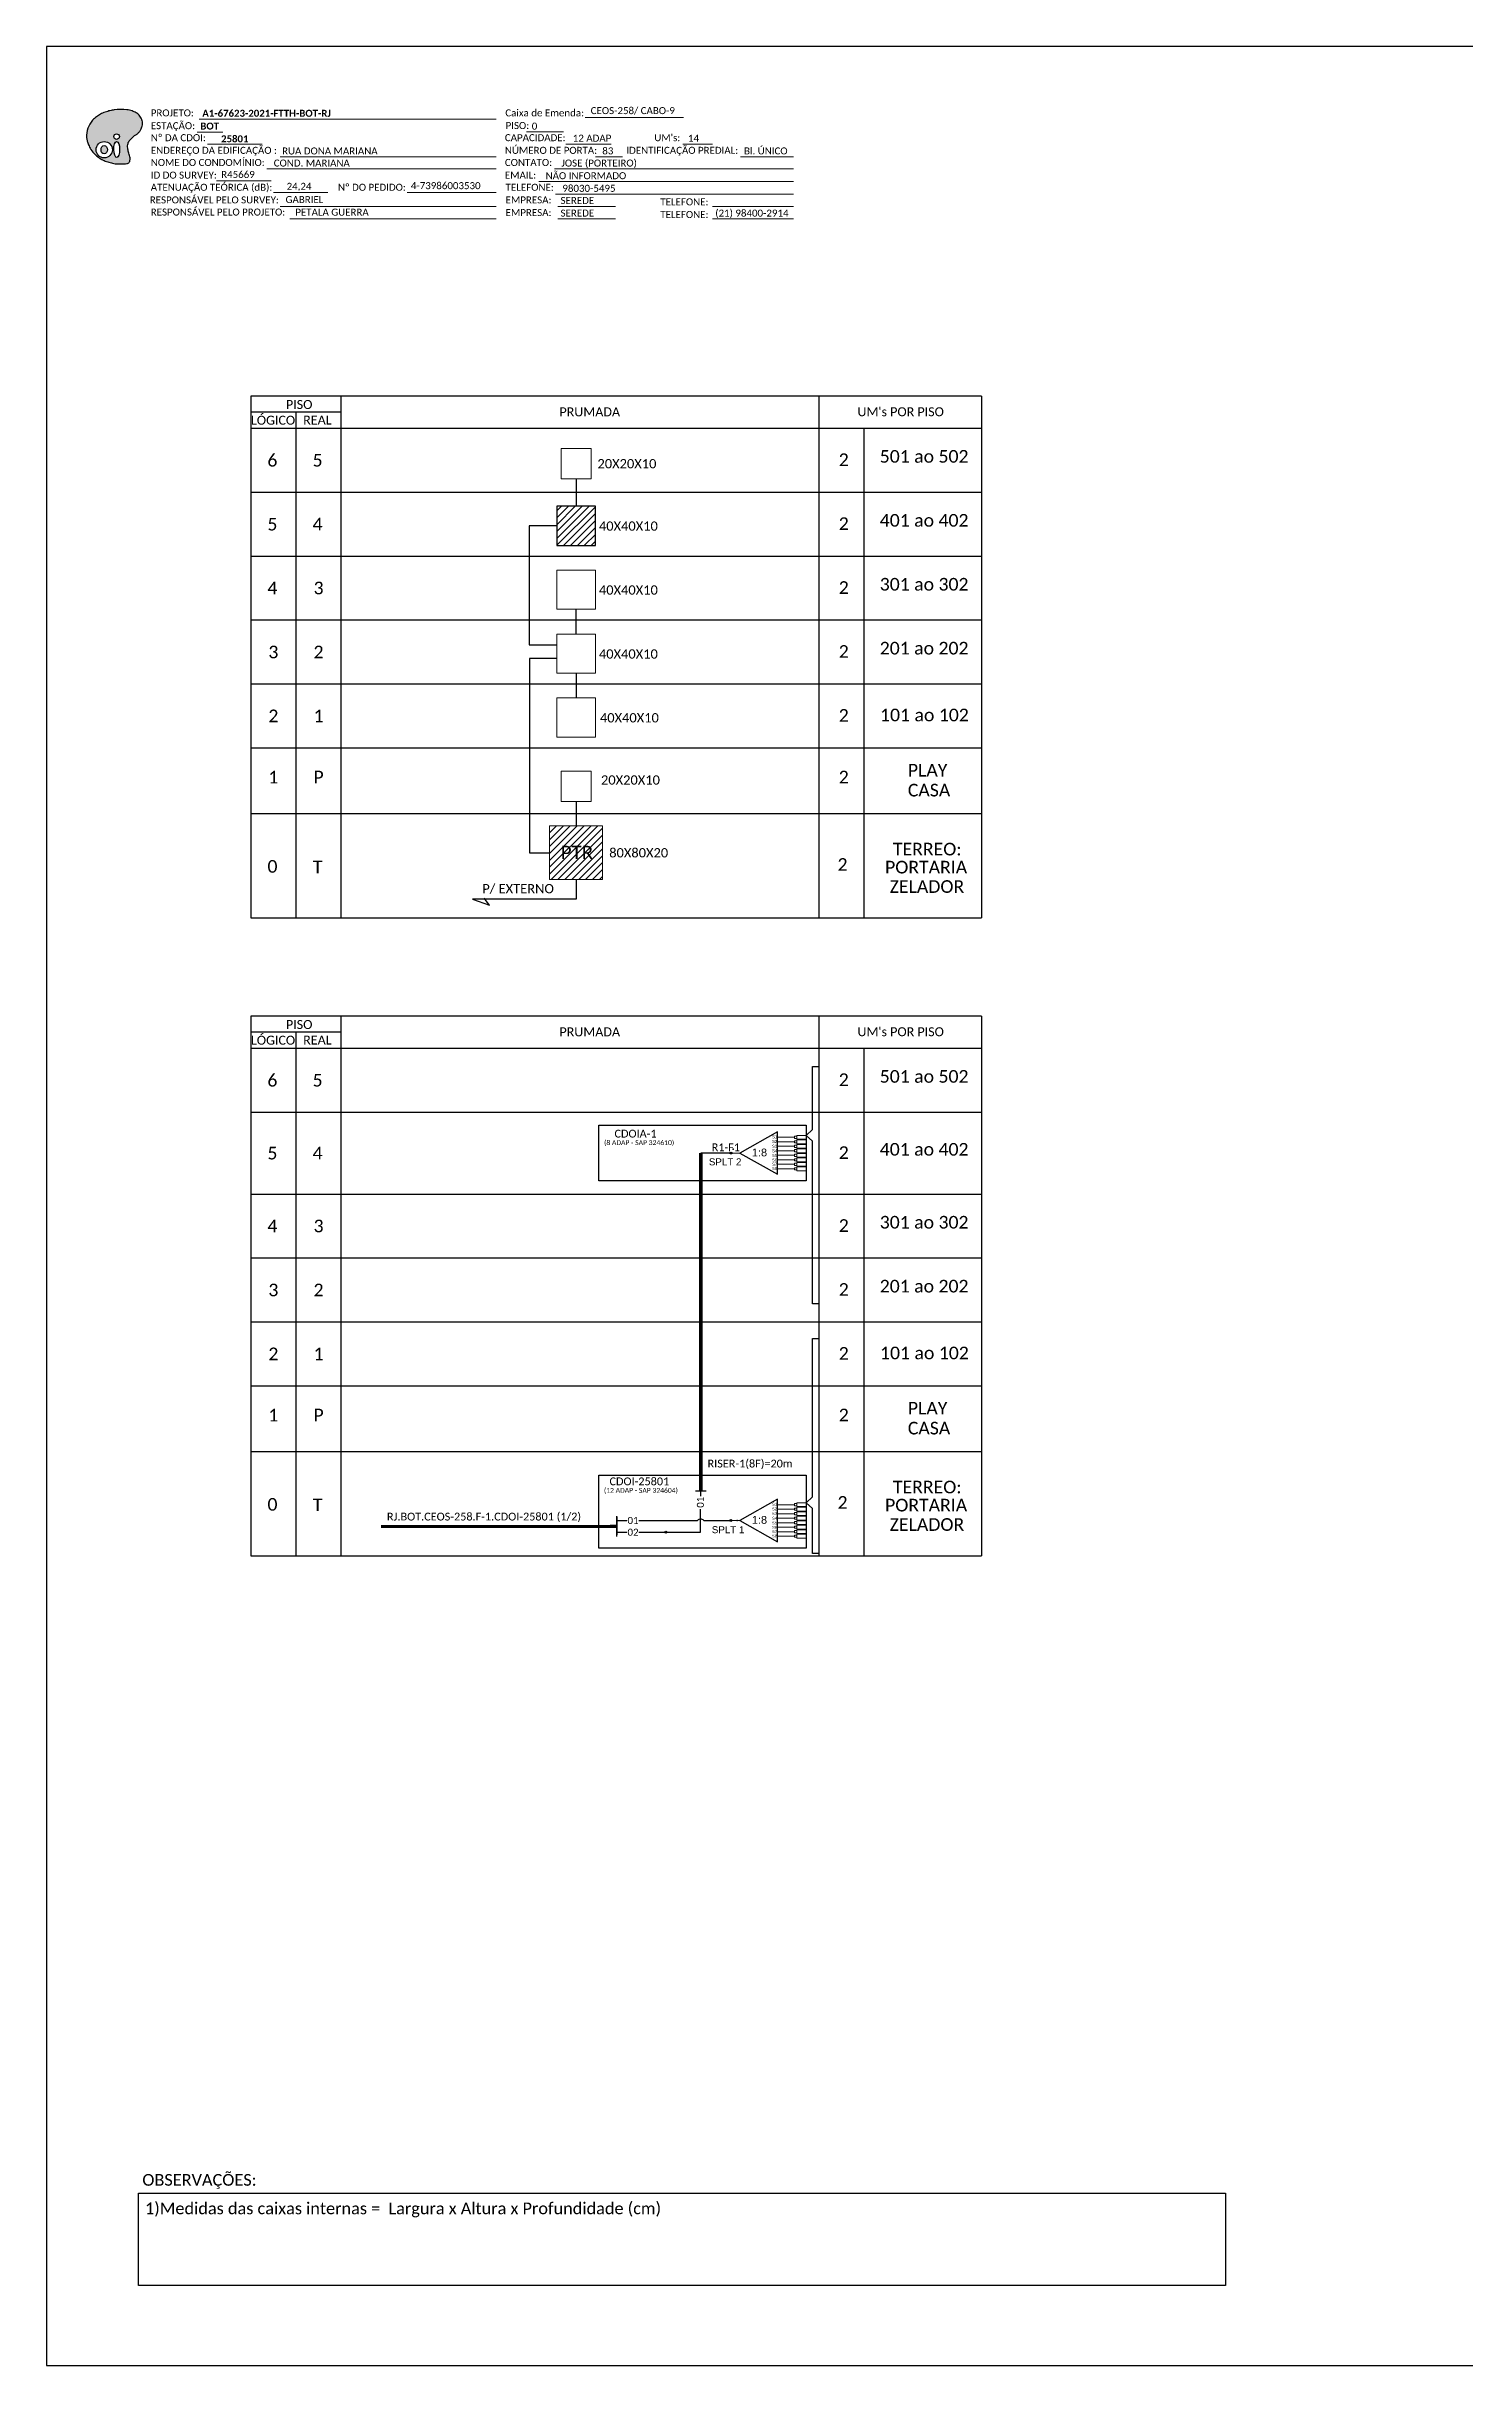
# Model space of a CAD drawing. Extents: x -4 to 837, y 1 to 595.
# Drawn here: x -4 to 359, y 1 to 595 of the extents above; entities that cross this region are included whole.
import ezdxf
from ezdxf.enums import TextEntityAlignment as Align

# ---------------------------------------------------------------- set-up
doc = ezdxf.new("R2010")
doc.units = 0
doc.styles.add('ARIAL', font='arial.ttf')
doc.styles.add('MtXpl_Calibri', font='calibri.ttf')
doc.styles.add('WMF-Calibri0', font='calibri.ttf')
doc.styles.add('WMF-Calibri1', font='calibrib.ttf')

# ---------------------------------------------------------------- blocks, each defined once
blk = doc.blocks.new('OI')
h = blk.add_hatch(color=40)
edge = h.paths.add_edge_path()
edge.add_spline(control_points=[(4.35, -0.67), (3.92, -0.99), (3.26, -1.5), (2.81, -2.59), (2.9, -3.5), (3.06, -4.27), (3.31, -4.85), (3.37, -5.39), (3.4, -5.88), (3.2, -6.4), (2.54, -6.61), (1.65, -6.63), (0.55, -6.67), (-0.56, -6.42), (-1.61, -6.14), (-2.77, -5.61), (-3.92, -4.77), (-4.89, -3.7), (-5.34, -2.65), (-5.6, -1.94), (-5.85, -0.96), (-5.71, 0.47), (-5.1, 2.02), (-4.14, 3.02), (-3.3, 3.61), (-2.37, 4.16), (-1.36, 4.44), (-0.56, 4.7), (0.79, 4.85), (2.24, 4.97), (3.79, 4.57), (4.67, 4.21), (5.44, 3.65), (5.76, 2.99), (6.03, 2.21), (6.01, 1.46), (5.72, 0.64), (5.31, 0.08), (4.88, -0.38), (4.51, -0.55), (4.35, -0.67)], knot_values=[0, 0, 0, 0, 1.60434, 2.417191, 3.427595, 4.282808, 4.776746, 5.304182, 5.888771, 6.258406, 6.858137, 7.79129, 8.986195, 10.124242, 11.187857, 12.242908, 13.953784, 15.414161, 16.515391, 17.349188, 17.675853, 19.552021, 21.515531, 22.568638, 23.63245, 24.621084, 25.782718, 26.745347, 27.142653, 29.870543, 31.004649, 31.921532, 32.709589, 33.801391, 34.042471, 35.192333, 35.971461, 36.628871, 37.254359, 37.836911, 37.836911, 37.836911, 37.836911], degree=3, periodic=0)
h.paths.add_polyline_path([(1.13, -0.87, -1), (-0.04, -0.87, -1)], flags=16)
edge = h.paths.add_edge_path(flags=16)
edge.add_ellipse((0.56, -3.59), major_axis=(-0.02, 1.71), ratio=0.361305, start_angle=0, end_angle=360)
h.paths.add_polyline_path([(-0.36, -3.62, -1), (-3.8, -3.62, -1)], flags=16)
edge = h.paths.add_edge_path(flags=0)
edge.add_ellipse((-2.08, -3.62), major_axis=(0, 0.885), ratio=0.758294, start_angle=0, end_angle=360)
at = {"color": 40}
for centre, radius in [((-2.08, -3.62), 1.72), ((0.54, -0.87), 0.587)]:
    blk.add_circle(centre, radius, dxfattribs=at)
blk.add_ellipse((-2.08, -3.62), major_axis=(0, 0.885), ratio=0.758294, start_param=-3.141592653589792, end_param=3.141592653589792, dxfattribs=at)
blk.add_ellipse((0.56, -3.59), major_axis=(-0.02, 1.71), ratio=0.361305, dxfattribs=at)
at = {"color": 40, "start_tangent": (-0.800898, -0.598801), "end_tangent": (-0.800898, -0.598801)}
blk.add_spline([(4.35, -0.67), (3.2, -1.78), (2.9, -2.54), (2.92, -3.55), (3.12, -4.38), (3.28, -4.85), (3.37, -5.37), (3.35, -5.95), (3.2, -6.29), (2.66, -6.55), (1.73, -6.63), (0.54, -6.62), (-0.58, -6.41), (-1.6, -6.11), (-2.56, -5.67), (-3.95, -4.67), (-4.89, -3.56), (-5.37, -2.56), (-5.64, -1.78), (-5.72, -1.46), (-5.63, 0.42), (-4.84, 2.22), (-4.13, 2.99), (-3.27, 3.62), (-2.4, 4.09), (-1.3, 4.47), (-0.37, 4.72), (0.02, 4.77), (2.75, 4.8), (3.85, 4.53), (4.69, 4.16), (5.31, 3.68), (5.85, 2.73), (5.93, 2.5), (5.94, 1.35), (5.67, 0.62), (5.29, 0.08), (4.84, -0.36), (4.35, -0.67)], degree=3, dxfattribs=at)
blk = doc.blocks.new('SPLT_1-8_SC-APC')
at = {"color": 1}
blk.add_lwpolyline([(-7.37, -2.1), (-17.04, -7.55), (-7.37, -13), (-7.37, -2.1)], dxfattribs=at)
at = {"color": 3, "lineweight": 0}
for points in [[(-2.99, -3.51), (-7.37, -3.51)], [(-7.37, -4.66), (-2.99, -4.66)], [(-7.37, -5.82), (-2.99, -5.82)], [(-2.41, -3.02), (-2.41, -4)], [(-2.41, -3.02), (0, -3.02)], [(-2.41, -4), (0, -4)], [(-2.41, -4.17), (-2.41, -5.16)], [(-2.41, -4.17), (0, -4.17)], [(-2.41, -5.16), (0, -5.16)], [(-2.41, -5.32), (-2.41, -6.31)], [(-2.41, -5.32), (0, -5.32)], [(-7.37, -6.97), (-2.99, -6.97)], [(-7.37, -8.12), (-2.99, -8.12)], [(-7.37, -9.28), (-2.99, -9.28)], [(-7.37, -10.43), (-2.99, -10.43)], [(-7.37, -11.58), (-2.99, -11.58)], [(-2.41, -6.31), (0, -6.31)], [(-2.41, -6.48), (-2.41, -7.46)], [(-2.41, -6.48), (0, -6.48)], [(-2.41, -7.46), (0, -7.46)], [(-2.41, -7.63), (-2.41, -8.62)], [(-2.41, -7.63), (0, -7.63)], [(-2.41, -8.62), (0, -8.62)], [(-2.41, -8.78), (-2.41, -9.77)], [(-2.41, -8.78), (0, -8.78)], [(-2.41, -9.77), (0, -9.77)], [(-2.41, -9.94), (-2.41, -10.92)], [(-2.41, -9.94), (0, -9.94)], [(-2.41, -10.92), (0, -10.92)], [(-2.41, -11.09), (-2.41, -12.08)], [(-2.41, -11.09), (0, -11.09)], [(-2.41, -12.08), (0, -12.08)]]:
    blk.add_lwpolyline(points, dxfattribs=at)
for points in [[(-2.99, -3.22), (-2.41, -3.22), (-2.41, -3.8), (-2.99, -3.8)], [(-2.99, -4.38), (-2.41, -4.38), (-2.41, -4.95), (-2.99, -4.95)], [(-2.99, -5.53), (-2.41, -5.53), (-2.41, -6.1), (-2.99, -6.1)], [(-2.99, -6.68), (-2.41, -6.68), (-2.41, -7.26), (-2.99, -7.26)], [(-2.99, -7.84), (-2.41, -7.84), (-2.41, -8.41), (-2.99, -8.41)], [(-2.99, -8.99), (-2.41, -8.99), (-2.41, -9.56), (-2.99, -9.56)], [(-2.99, -10.14), (-2.41, -10.14), (-2.41, -10.72), (-2.99, -10.72)], [(-2.99, -11.3), (-2.41, -11.3), (-2.41, -11.87), (-2.99, -11.87)]]:
    blk.add_lwpolyline(points, close=True, dxfattribs=at)
at = {"color": 1, "lineweight": 0}
blk.add_lwpolyline([(-17.04, -7.55), (-19.26, -7.55)], dxfattribs=at)
at = {"color": 1, "style": 'ARIAL'}
for s, height, p in [('S1', 0.75, (-8.74, -3.78)), ('S2', 0.75, (-8.74, -4.97)), ('S3', 0.75, (-8.74, -6.18)), ('1:8', 2, (-13.91, -8.4)), ('S4', 0.75, (-8.74, -7.36)), ('S5', 0.75, (-8.74, -8.57)), ('S6', 0.75, (-8.74, -9.69)), ('S7', 0.75, (-8.74, -10.78)), ('S8', 0.75, (-8.74, -11.9))]:
    blk.add_text(s, height=height, dxfattribs=at).set_placement(p)
blk = doc.blocks.new('SPLITTER_')
blk.add_point((0, 0))
at = {"style": 'ARIAL', "flags": 4}
blk.add_attdef('SPLT', (0, -3.26), '', height=1.5, dxfattribs=at)
blk = doc.blocks.new('SPLITTER FUTURO')
blk.add_point((0, 0))
at = {"style": 'ARIAL', "text_generation_flag": 6, "flags": 4}
for tag, p, height in [('SPLT', (-6.22, -4.1), 1.5), ('INSTAL.', (-6.25, -6.09), 1.25)]:
    blk.add_attdef(tag, p, '', height=height, rotation=180, dxfattribs=at)

msp = doc.modelspace()

# ---------------------------------------------------------------- hatches: boundary and pattern name
h = msp.add_hatch()
h.set_pattern_fill('ANSI31', color=1, scale=10, style=0)
h.set_pattern_definition([(45, (-490.2747, 81.9543), (-0.8838835, 0.8838835), [])])
h.paths.add_polyline_path([(136.7, 477.49), (126.79, 477.49), (126.79, 467.51), (136.7, 467.51)])
h.paths.add_polyline_path([(133.22, 470.27), (133.22, 475.42)], flags=16)
h = msp.add_hatch()
h.set_pattern_fill('ANSI31', color=1, scale=10, style=0)
h.set_pattern_definition([(45, (-486.6603, -2.1056), (-0.8838835, 0.8838835), [])])
h.paths.add_polyline_path([(124.96, 381.86), (138.53, 381.86), (138.53, 395.62), (124.96, 395.62)])
h.paths.add_polyline_path([(126.96, 386.21), (137.04, 386.21), (137.04, 391.36), (126.96, 391.36)], flags=24)
h = msp.add_hatch(color=3)
h.dxf.hatch_style = 1
edge = h.paths.add_edge_path()
edge.add_arc((171.4, 311.83), 0.242, 0, 360)
h = msp.add_hatch(color=3)
h.dxf.hatch_style = 1
edge = h.paths.add_edge_path()
edge.add_arc((154.74, 214.69), 0.256, 0, 360)
h = msp.add_hatch(color=3)
h.dxf.hatch_style = 1
edge = h.paths.add_edge_path()
edge.add_arc((171.37, 217.72), 0.256, 0, 360)

# ---------------------------------------------------------------- linework, layer by layer
for p, q in [((837.17, 595.26), (-3.83, 595.26)), ((-3.83, 595.26), (-3.83, 1.26)), ((235.48, 505.69), (235.48, 372.09)), ((235.48, 346.9), (235.48, 208.69)), ((-3.83, 1.26), (837.17, 1.26))]:
    msp.add_line(p, q)
at = {"color": 5}
msp.add_line((171.4, 311.83), (163.67, 311.83), dxfattribs=at)
at = {"color": 1}
msp.add_line((142.17, 218.65), (142.17, 214.07), dxfattribs=at)
at = {"color": 7, "lineweight": 0}
for points in [[(35.28, 576.58), (111.25, 576.58)], [(134.09, 577.07), (159.22, 577.07)], [(34.76, 573.3), (41.31, 573.3)], [(119.05, 573.34), (128.53, 573.34)], [(37.42, 570.23), (51.37, 570.23)], [(55.99, 566.99), (111.25, 566.99)], [(129.1, 570.23), (140.71, 570.23)], [(136.68, 566.99), (143.62, 566.99)], [(159.04, 570.23), (166.7, 570.23)], [(173.85, 566.99), (187.41, 566.99)], [(39.74, 560.82), (53.69, 560.82)], [(52.58, 563.88), (111.25, 563.88)], [(122.17, 560.64), (187.44, 560.64)], [(126.21, 563.88), (187.44, 563.88)], [(54.28, 557.85), (68.22, 557.85)], [(55.99, 554.29), (111.25, 554.29)], [(88.51, 557.85), (111.27, 557.85)], [(126.46, 557.41), (187.44, 557.41)], [(127.07, 554.29), (141.86, 554.29)], [(166.67, 554.29), (187.44, 554.29)], [(58.48, 551.06), (111.25, 551.06)], [(127.07, 551.06), (141.86, 551.06)], [(166.67, 551.06), (187.44, 551.06)]]:
    msp.add_lwpolyline(points, dxfattribs=at)
at = {"color": 0}
for points in [[(235.48, 505.69), (48.47, 505.69)], [(71.61, 501.58), (48.47, 501.58)], [(235.48, 346.9), (48.47, 346.9)], [(71.61, 342.79), (48.47, 342.79)]]:
    msp.add_lwpolyline(points, dxfattribs=at)
for points in [[(48.47, 505.69), (48.47, 372.09), (235.48, 372.09)], [(71.61, 372.09), (71.61, 505.69)], [(193.89, 505.69), (193.89, 372.09)], [(60.04, 501.58), (60.04, 372.09)], [(48.47, 497.47), (235.48, 497.47)], [(205.46, 372.09), (205.46, 497.47)], [(48.47, 481.09), (235.48, 481.09)], [(48.47, 464.72), (235.48, 464.72)], [(48.47, 448.35), (235.48, 448.35)], [(48.47, 431.98), (235.48, 431.98)], [(48.47, 415.61), (235.48, 415.61)], [(48.47, 398.8), (235.48, 398.8)], [(48.47, 346.9), (48.47, 208.69), (235.48, 208.69)], [(71.61, 208.69), (71.61, 346.9)], [(193.89, 346.9), (193.89, 208.69)], [(48.47, 338.67), (235.48, 338.67)], [(60.04, 342.79), (60.04, 208.69)], [(205.46, 208.69), (205.46, 338.67)], [(48.47, 322.3), (235.48, 322.3)], [(48.47, 301.32), (235.48, 301.32)], [(48.47, 284.95), (235.48, 284.95)], [(48.47, 268.58), (235.48, 268.58)], [(48.47, 252.21), (235.48, 252.21)], [(48.47, 235.4), (235.48, 235.4)]]:
    msp.add_lwpolyline(points)
at = {"lineweight": 0}
for points in [[(135.57, 492.29), (127.91, 492.29), (127.91, 484.52), (135.57, 484.52)], [(136.7, 461.12), (126.79, 461.12), (126.79, 451.08), (136.7, 451.08)], [(136.7, 444.75), (126.79, 444.75), (126.79, 434.71), (136.7, 434.71)], [(136.7, 428.38), (126.79, 428.38), (126.79, 418.34), (136.7, 418.34)], [(135.58, 409.62), (127.91, 409.62), (127.91, 401.86), (135.58, 401.86)]]:
    msp.add_lwpolyline(points, close=True, dxfattribs=at)
at = {"color": 3}
for points in [[(131.74, 484.52), (131.75, 477.49)], [(126.79, 472.47), (119.7, 472.47), (119.7, 441.98), (126.79, 441.98)], [(131.75, 444.75), (131.75, 451.08)], [(126.79, 438.49), (119.84, 438.49), (119.84, 388.74), (124.96, 388.74)], [(131.74, 434.71), (131.75, 428.38)], [(131.75, 401.96), (131.75, 395.62)], [(193.88, 273.2), (192.23, 273.2), (192.23, 314.85), (190.66, 316.35), (192.23, 317.86), (192.23, 334), (193.88, 334)], [(193.89, 209.23), (192.23, 209.23), (192.23, 220.75), (190.66, 222.25), (192.23, 223.76), (192.23, 264.3), (193.88, 264.3)], [(142.17, 217.72), (144.77, 217.72)], [(147.84, 217.72), (157.12, 217.72)], [(157.12, 217.72), (162.85, 217.72)], [(164.41, 217.72), (171.37, 217.72)]]:
    msp.add_lwpolyline(points, dxfattribs=at)
at = {"color": 1}
for points in [[(136.7, 477.49), (126.79, 477.49), (126.79, 467.45), (136.7, 467.45)], [(137.53, 318.98), (190.66, 318.98), (190.66, 304.67), (137.53, 304.67)], [(137.54, 229.32), (190.66, 229.32), (190.66, 210.66), (137.54, 210.66)]]:
    msp.add_lwpolyline(points, close=True, dxfattribs=at)
at = {"color": 1, "lineweight": 0}
msp.add_lwpolyline([(124.96, 395.62), (138.53, 395.62), (138.53, 381.86), (124.96, 381.86)], close=True, dxfattribs=at)
at = {"color": 1}
for points in [[(131.75, 381.86), (131.75, 376.86), (105.21, 376.86)], [(105.21, 376.86), (109.62, 375.27)], [(109.62, 375.27), (108.22, 377.1)], [(142.17, 213.6), (142.17, 218.81)]]:
    msp.add_lwpolyline(points, dxfattribs=at)
at = {"color": 5, "const_width": 1}
msp.add_lwpolyline([(163.67, 311.83), (163.67, 232.16), (163.67, 232.16), (163.67, 225.28)], dxfattribs=at)
at = {"color": 5}
for points in [[(154.74, 214.69), (163.63, 214.69), (163.63, 220.61)], [(162.28, 225.28), (165.07, 225.28)], [(163.63, 225.28), (163.63, 223.97)]]:
    msp.add_lwpolyline(points, dxfattribs=at)
at = {"color": 1}
msp.add_lwpolyline([(81.81, 216.17, 0.8, 0.8, 0), (142.17, 216.2, 0.8, 0.8, 0)], format="xyseb", dxfattribs=at)
at = {"color": 2}
for points in [[(142.17, 214.69), (144.77, 214.69)], [(147.84, 214.68), (154.74, 214.69)]]:
    msp.add_lwpolyline(points, dxfattribs=at)
at = {"color": 0}
msp.add_lwpolyline([(19.73, 45.46), (297.98, 45.46), (297.98, 21.75), (19.73, 21.75)], close=True, dxfattribs=at)
at = {"color": 3}
for centre, radius in [((171.4, 311.83), 0.242), ((154.74, 214.69), 0.256), ((171.37, 217.72), 0.256)]:
    msp.add_circle(centre, radius, dxfattribs=at)
msp.add_arc((163.63, 216.98), 1.08, 43.74027, 136.25973, dxfattribs=at)

# ---------------------------------------------------------------- block references
at = {"color": 7, "xscale": 1.213923925163967, "yscale": 1.213923925163967, "zscale": 1.213923925163967, "rotation": 0.1532896023949059}
msp.add_blockref('OI', (13.47, 573.2), dxfattribs=at)
at = {"color": 3}
for p in [(190.66, 319.37), (190.66, 225.27)]:
    msp.add_blockref('SPLT_1-8_SC-APC', p, dxfattribs=at)
ref = msp.add_blockref('SPLITTER FUTURO', (171.96, 312.78))
ref.add_attrib('SPLT', 'SPLT 2', (165.73, 308.68), dxfattribs={"height": 1.79, "rotation": 180, "style": 'ARIAL', "text_generation_flag": 6})
at = {"color": 7}
ref = msp.add_blockref('SPLITTER_', (173.02, 217.72), dxfattribs=dict(at, xscale=-1))
ref.add_attrib('SPLT', 'SPLT 1', (166.49, 214.46), dxfattribs={"height": 1.79, "style": 'ARIAL'})

# ---------------------------------------------------------------- texts
at = {"color": 7, "lineweight": 0, "style": 'WMF-Calibri0'}
for s, height, p in [('PROJETO:', 1.793, (22.88, 577.33)), ('ESTAÇÃO:', 1.793, (22.88, 574.05)), ('Caixa de Emenda:', 1.7927, (113.63, 577.33)), ('Nº DA CDOI:', 1.7927, (22.88, 570.98)), ('CAPACIDADE:', 1.7927, (113.52, 570.98)), ('PISO:', 1.793, (113.7, 574.09)), ("UM's:", 1.793, (151.77, 570.98)), ('ENDEREÇO DA EDIFICAÇÃO :', 1.7927, (22.88, 567.74)), ('NOME DO CONDOMÍNIO:', 1.7927, (22.88, 564.63)), ('CONTATO:', 1.793, (113.52, 564.63)), ('NÚMERO DE PORTA:', 1.7927, (113.52, 567.74)), ('IDENTIFICAÇÃO PREDIAL:', 1.7927, (144.61, 567.74)), ('ATENUAÇÃO TEÓRICA (dB):', 1.7927, (22.88, 558.28)), ('ID DO SURVEY:', 1.7927, (22.88, 561.39)), ('Nº DO PEDIDO:', 1.7927, (70.8, 558.28)), ('EMAIL:', 1.793, (113.52, 561.39)), ('TELEFONE:', 1.793, (113.71, 558.28)), ('RESPONSÁVEL PELO SURVEY:', 1.7927, (22.63, 555.04)), ('RESPONSÁVEL PELO PROJETO:', 1.7927, (22.88, 551.93)), ('EMPRESA:', 1.793, (113.71, 555.04)), ('EMPRESA:', 1.793, (113.71, 551.8)), ('TELEFONE:', 1.793, (153.31, 554.54)), ('TELEFONE:', 1.793, (153.31, 551.3))]:
    msp.add_text(s, height=height, dxfattribs=at).set_placement(p)
at = {"color": 7}
for s, height, style, p in [('A1-67623-2021-FTTH-BOT-RJ', 1.7927, 'WMF-Calibri1', (36.07, 577.23)), ('CEOS-258/ CABO-9', 1.7927, 'WMF-Calibri0', (135.49, 577.91)), ('BOT', 1.793, 'WMF-Calibri1', (35.56, 573.95)), ('0', 1.79, 'WMF-Calibri0', (120.4, 573.94)), (' 12 ADAP', 1.793, 'WMF-Calibri0', (130.27, 570.85)), ('14', 1.793, 'WMF-Calibri0', (160.39, 570.83)), ('COND. MARIANA', 1.7927, 'WMF-Calibri0', (54.36, 564.48)), ('RUA DONA MARIANA', 1.7927, 'WMF-Calibri0', (56.5, 567.58)), ('JOSE (PORTEIRO)', 1.7927, 'WMF-Calibri0', (127.99, 564.48)), ('83', 1.793, 'WMF-Calibri0', (138.46, 567.59)), ('Bl. ÚNICO', 1.793, 'WMF-Calibri0', (174.74, 567.59)), ('R45669', 1.793, 'WMF-Calibri0', (40.9, 561.56)), ('24,24', 1.793, 'WMF-Calibri0', (57.65, 558.52)), ('4-73986003530', 1.7927, 'WMF-Calibri0', (89.45, 558.69)), ('NÃO INFORMADO', 1.7927, 'WMF-Calibri0', (123.95, 561.24)), ('98030-5495', 1.793, 'WMF-Calibri0', (128.24, 558.01)), ('GABRIEL', 1.793, 'WMF-Calibri0', (57.39, 555.13)), ('PETALA GUERRA', 1.7927, 'WMF-Calibri0', (59.88, 551.9)), ('SEREDE', 1.793, 'WMF-Calibri0', (127.77, 554.89)), ('SEREDE', 1.793, 'WMF-Calibri0', (127.77, 551.66)), ('(21) 98400-2914', 1.7927, 'WMF-Calibri0', (167.37, 551.66)), ('20X20X10', 2.373, 'WMF-Calibri0', (137.22, 487.19)), ('501 ao 502', 3.24, 'WMF-Calibri0', (209.47, 488.63)), ('401 ao 402', 3.24, 'WMF-Calibri0', (209.47, 472.25)), ('40X40X10', 2.373, 'WMF-Calibri0', (137.59, 471.21)), ('301 ao 302', 3.24, 'WMF-Calibri0', (209.47, 455.88)), ('40X40X10', 2.373, 'WMF-Calibri0', (137.59, 454.84)), ('40X40X10', 2.373, 'WMF-Calibri0', (137.59, 438.46)), ('201 ao 202', 3.24, 'WMF-Calibri0', (209.47, 439.51)), ('40X40X10', 2.373, 'WMF-Calibri0', (137.85, 422.11)), ('101 ao 102', 3.24, 'WMF-Calibri0', (209.55, 422.4)), ('PLAY', 3.24, 'WMF-Calibri0', (216.67, 408.26)), ('20X20X10', 2.373, 'WMF-Calibri0', (138.12, 406.18)), ('CASA', 3.24, 'WMF-Calibri0', (216.67, 403.15)), ('PTR', 3.433, 'WMF-Calibri0', (127.82, 387.09)), ('80X80X20', 2.373, 'WMF-Calibri0', (140.23, 387.54)), ('PORTARIA', 3.24, 'WMF-Calibri0', (210.84, 383.43)), ('TERREO:', 3.24, 'WMF-Calibri0', (212.85, 388.05)), ('P/ EXTERNO', 2.373, 'WMF-Calibri0', (107.73, 378.35)), ('ZELADOR', 3.24, 'WMF-Calibri0', (212.02, 378.46)), ('501 ao 502', 3.24, 'WMF-Calibri0', (209.47, 329.83)), ('401 ao 402', 3.24, 'WMF-Calibri0', (209.47, 311.16)), ('301 ao 302', 3.24, 'WMF-Calibri0', (209.47, 292.48)), ('201 ao 202', 3.24, 'WMF-Calibri0', (209.47, 276.11)), ('101 ao 102', 3.24, 'WMF-Calibri0', (209.55, 259)), ('PLAY', 3.24, 'WMF-Calibri0', (216.67, 244.86)), ('CASA', 3.24, 'WMF-Calibri0', (216.67, 239.75)), ('TERREO:', 3.24, 'WMF-Calibri0', (212.85, 224.66)), ('PORTARIA', 3.24, 'WMF-Calibri0', (210.84, 220.03)), ('ZELADOR', 3.24, 'WMF-Calibri0', (212.02, 215.06))]:
    msp.add_text(s, height=height, dxfattribs=dict(at, style=style)).set_placement(p)
at = {"color": 7, "style": 'WMF-Calibri1'}
msp.add_text('25801', height=1.793, dxfattribs=at).set_placement((44.39, 570.69), align=Align.CENTER)
at = {"color": 0, "style": 'WMF-Calibri0'}
for s, p in [('  LÓGICO', (46.89, 498.36)), ('     PISO', (53.43, 502.39)), ('    REAL', (58.65, 498.41)), ('PRUMADA', (127.49, 500.5)), ("UM's POR PISO", (203.77, 500.53)), ('     PISO', (53.43, 343.59)), ('  LÓGICO', (46.89, 339.57)), ('    REAL', (58.65, 339.62)), ('PRUMADA', (127.49, 341.71)), ("UM's POR PISO", (203.77, 341.74))]:
    msp.add_text(s, height=2.3, dxfattribs=at).set_placement(p)
at = {"color": 1, "style": 'WMF-Calibri0'}
for s, p in [('(8 ADAP - SAP 324610)', (147.88, 313.86)), ('(12 ADAP - SAP 324604)', (148.34, 224.8))]:
    msp.add_text(s, height=1.25, dxfattribs=at).set_placement(p, align=Align.CENTER)
for s, p in [('CDOIA-1', (141.58, 315.79)), ('CDOI-25801', (140.3, 226.73)), ('RJ.BOT.CEOS-258.F-1.CDOI-25801 (1/2)', (83.33, 217.71))]:
    msp.add_text(s, height=2, dxfattribs=at).set_placement(p)
at = {"color": 5, "style": 'WMF-Calibri0'}
for s, p in [('R1-F1', (166.47, 312.3)), ('RISER-1(8F)=20m', (165.4, 231.29))]:
    msp.add_text(s, height=2, dxfattribs=at).set_placement(p)
at = {"color": 7, "style": 'WMF-Calibri0'}
msp.add_text('01', height=1.793, rotation=90.16879, dxfattribs=at).set_placement((163.56, 222.39), align=Align.MIDDLE_CENTER)
for s, p in [('01', (146.33, 217.72)), ('02', (146.33, 214.71))]:
    msp.add_text(s, height=1.793, dxfattribs=at).set_placement(p, align=Align.MIDDLE_CENTER)
for s, style, p in [('OBSERVAÇÕES:', 'WMF-Calibri0', (20.72, 47.33)), ('1)Medidas das caixas internas =  Largura x Altura x Profundidade (cm)', 'MtXpl_Calibri', (21.4, 40.03))]:
    msp.add_text(s, height=3, dxfattribs=dict(style=style)).set_placement(p)
for tag, flags, p in [('6', 4, (54.01, 489.26)), ('5', 4, (65.58, 489.26)), ('2', 4, (200.26, 489.39)), ('5', 4, (54.01, 472.89)), ('4', 4, (65.58, 472.89)), ('2', 4, (200.26, 473.02)), ('4', 4, (54.01, 456.52)), ('3', 4, (65.83, 456.54)), ('2', 4, (200.26, 456.65)), ('3', 4, (54.26, 440.15)), ('2', 4, (65.83, 440.15)), ('2', 4, (200.26, 440.28)), ('2', 4, (54.26, 423.78)), ('1', 4, (65.83, 423.78)), ('2', 4, (200.26, 423.91)), ('1', 4, (54.26, 408.11)), ('P', 4, (65.83, 408.13)), ('2', 4, (200.26, 408.12)), ('0', 4, (54.03, 385.24)), ('T', 12, (65.61, 385.12)), ('2', 4, (199.96, 385.73)), ('6', 4, (54.01, 330.47)), ('5', 4, (65.58, 330.47)), ('2', 4, (200.26, 330.6)), ('5', 4, (54.01, 311.8)), ('4', 4, (65.58, 311.8)), ('2', 4, (200.26, 311.93)), ('4', 4, (54.01, 293.12)), ('3', 4, (65.83, 293.14)), ('2', 4, (200.26, 293.25)), ('3', 4, (54.26, 276.75)), ('2', 4, (65.83, 276.75)), ('2', 4, (200.26, 276.88)), ('2', 4, (54.26, 260.38)), ('1', 4, (65.83, 260.38)), ('2', 4, (200.26, 260.51)), ('1', 4, (54.26, 244.71)), ('P', 4, (65.83, 244.73)), ('2', 4, (200.26, 244.73)), ('0', 4, (54.03, 221.84)), ('T', 12, (65.61, 221.72)), ('2', 4, (199.96, 222.33))]:
    msp.add_attdef(tag, text='XX', height=3.24, dxfattribs=dict(at, flags=flags)).set_placement(p, align=Align.MIDDLE_CENTER)

doc.saveas('drawing.dxf')
